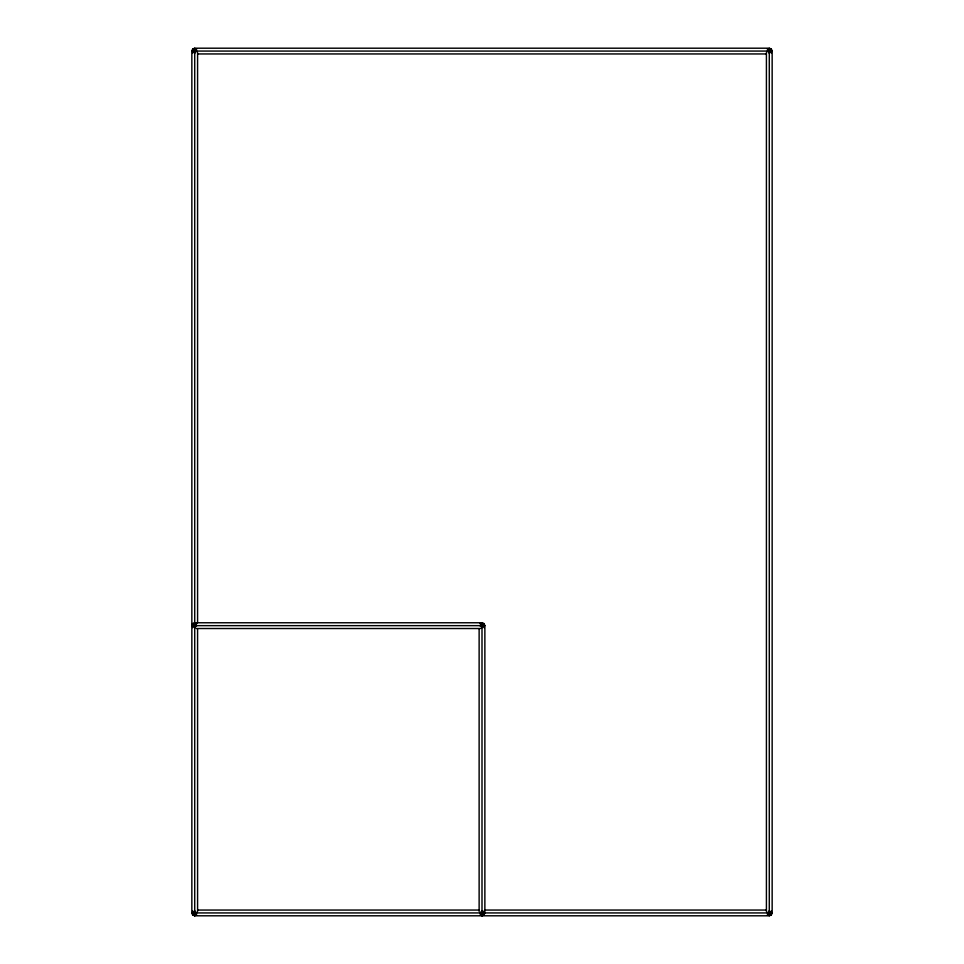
<?xml version="1.0" encoding="UTF-8"?>
<svg xmlns="http://www.w3.org/2000/svg" width="964" height="964" viewBox="0 0 964 964"><rect width="100%" height="100%" fill="white"/><g stroke="black" fill="none" stroke-linecap="round" stroke-linejoin="round"><path stroke-width="1.45" d="M191.848 51.068L192.68 49.044L194.716 48.2L769.284 48.2L771.321 49.044L772.152 51.068L772.152 912.932L771.321 914.957L769.284 915.8L194.716 915.8L192.68 914.957L191.848 912.932L191.848 51.068L772.152 51.068L769.284 49.044L767.248 51.068L769.284 53.104L771.321 51.068L769.284 49.044M192.68 51.068L194.716 49.044L196.752 51.068L194.716 53.104L192.68 51.068L194.716 48.2L194.716 915.8L191.848 912.932L772.152 912.932M192.68 625.648L194.716 623.612L196.752 625.648L194.716 627.672L192.68 625.648L194.716 622.768L482 622.768L484.036 623.612L484.868 625.648L484.868 912.932L484.036 914.957L482 915.8L482 622.768M482 915.8L484.036 912.932L482 910.896L479.964 912.932L482 914.957L484.036 912.932M771.321 912.932L769.284 914.957L767.248 912.932L769.284 910.896L771.321 912.932L769.284 915.8L769.284 48.2M192.68 912.932L194.716 910.896L196.752 912.932L194.716 914.957L192.68 912.932L194.716 915.8M482 623.612L479.964 625.648L482 627.672L484.036 625.648L482 623.612L484.868 625.648L191.848 625.648L192.68 623.612L194.716 622.768M196.752 49.044L192.68 49.044L192.68 53.104M767.248 49.044L771.321 49.044L771.321 53.104M197.728 53.948L766.272 53.948M196.752 623.612L192.68 623.612L192.68 627.672M479.964 623.612L484.036 623.612L484.036 627.672M196.222 628.516L480.494 628.516M197.728 910.052L478.988 910.052M485.013 910.052L766.272 910.052M196.752 914.957L192.68 914.957L192.68 910.896M479.964 914.957L484.036 914.957L484.036 910.896M767.248 914.957L771.321 914.957L771.321 910.896M766.416 52.574L766.416 911.426M479.132 628.649L479.132 911.426M197.584 52.574L197.584 622.636M197.584 628.649L197.584 911.426"/></g></svg>
